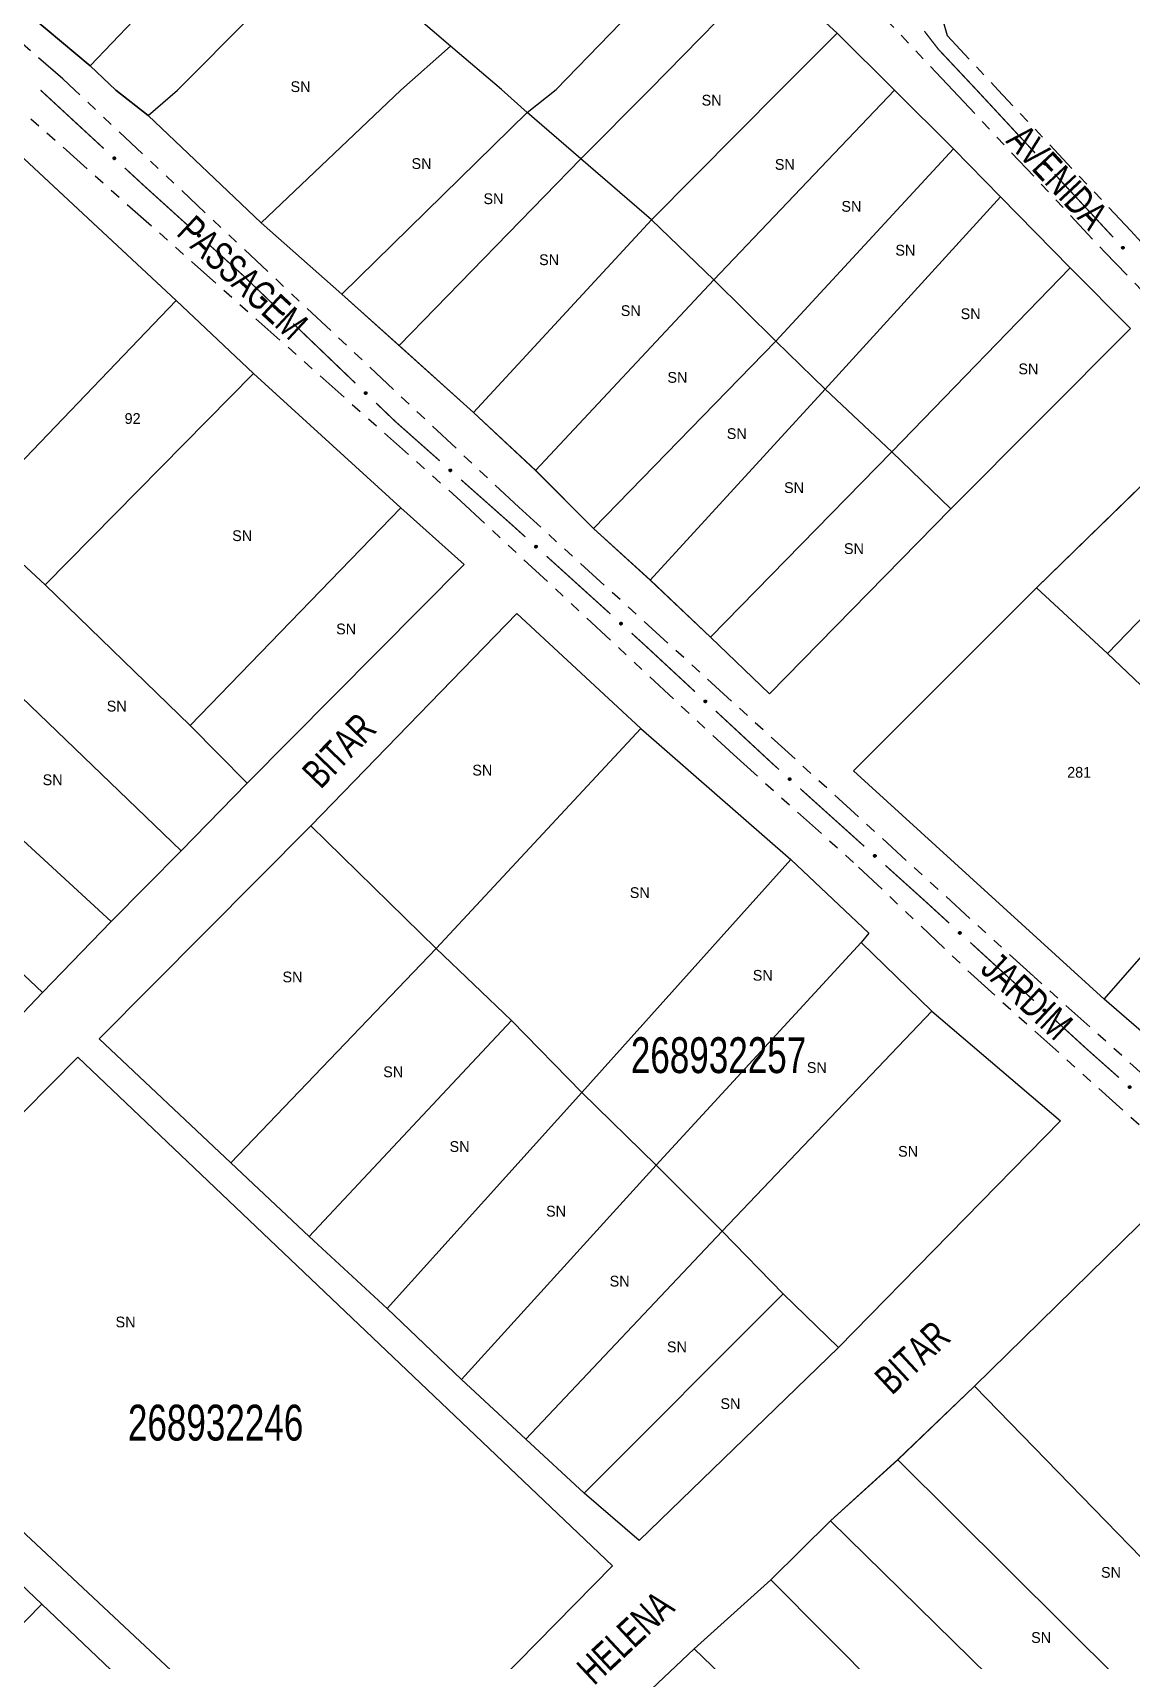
# Model space of a CAD drawing. Extents: x 207981 to 210201, y 4876477 to 4878908.
# Drawn here: x 208926.1 to 209079.4, y 4877688.4 to 4877915.5 of the extents above; entities that cross this region are included whole.
import ezdxf
from ezdxf.enums import TextEntityAlignment as Align

# ---------------------------------------------------------------- set-up
doc = ezdxf.new("R2010")
doc.units = 0
doc.header["$LTSCALE"] = 1.5
doc.header["$MEASUREMENT"] = 0
doc.linetypes.add('TRACO_25', pattern=[8, 3, -1, 1, -1, 1, -1])
for name, color, linetype in [('CD_MALHA_LOTES', 7, 'CONTINUOUS'), ('CD_TXT_QUADRA', 255, 'CONTINUOUS'), ('RU-QUADRA', 210, 'CONTINUOUS'), ('SV-EIXO-RUA-N-PAV', 6, 'CONTINUOUS'), ('SV-RUA-NAO-PAV', 7, 'CONTINUOUS'), ('SV-TXT-RUA-N-PAV', 7, 'CONTINUOUS'), ('Th_NmrPort', 1, 'CONTINUOUS')]:
    doc.layers.add(name, color=color, linetype=linetype)
doc.styles.add('ARIAL', font='ARIAL.SHX')

msp = doc.modelspace()

# ---------------------------------------------------------------- linework, layer by layer
at = {"layer": 'CD_MALHA_LOTES', "linetype": 'Continuous', "flags": 128}
for points in [[(208934.108911, 4877910.867132), (208958.300586, 4877936.213542)], [(208995.103778, 4877904.354155), (208999.128319, 4877907.556466), (209021.59504, 4877930.783479)], [(208942.200998, 4877903.929612), (208946.314844, 4877907.459862), (208967.192037, 4877928.476824)], [(209002.579622, 4877897.893171), (209012.184401, 4877907.556294), (209028.600397, 4877924.361902)], [(209028.600397, 4877924.361902), (209038.330059, 4877915.410613)], [(208984.388961, 4877913.614415), (208976.412946, 4877920.507671)], [(208934.108911, 4877910.867132), (208926.141247, 4877917.564589)], [(209038.330059, 4877915.410613), (209030.476006, 4877907.556054), (209012.43, 4877889.38)], [(209038.330059, 4877915.410613), (209046.332503, 4877907.484806)], [(208957.96305, 4877888.945933), (208977.452983, 4877907.459452), (208984.388961, 4877913.614415)], [(208995.103778, 4877904.354155), (208991.511959, 4877907.556564), (208984.388961, 4877913.614415)], [(208942.200998, 4877903.929612), (208937.710779, 4877907.48766), (208934.108911, 4877910.867132)], [(208885.34, 4877880.3), (208911.310991, 4877907.488354), (208912.83465, 4877908.893634), (208914.613866, 4877907.488267), (208946.13, 4877878.12)], [(209021.11, 4877881), (209046.332503, 4877907.484806)], [(209046.332503, 4877907.484806), (209054.56, 4877899.29)], [(208957.96305, 4877888.945933), (208942.200998, 4877903.929612)], [(208969.23, 4877879.02), (208995.103778, 4877904.354155)], [(209002.579622, 4877897.893171), (208995.103778, 4877904.354155)], [(209029.8, 4877872.47), (209054.56, 4877899.29)], [(209054.56, 4877899.29), (209061.11, 4877892.58)], [(208977.23, 4877871.86), (209002.579622, 4877897.893171)], [(209012.43, 4877889.38), (209002.579622, 4877897.893171)], [(209036.65, 4877865.77), (209061.11, 4877892.58)], [(209061.11, 4877892.58), (209070.86, 4877882.68)], [(208987.59, 4877862.49), (209012.43, 4877889.38)], [(209012.43, 4877889.38), (209021.11, 4877881)], [(208969.23, 4877879.02), (208957.96305, 4877888.945933)], [(209045.95, 4877857), (209070.86, 4877882.68)], [(209070.86, 4877882.68), (209079.24, 4877874.22)], [(208996.27, 4877854.41), (209021.11, 4877881)], [(209029.8, 4877872.47), (209021.11, 4877881)], [(208917.65, 4877848.44), (208946.13, 4877878.12)], [(208946.13, 4877878.12), (208956.93, 4877867.93)], [(208977.23, 4877871.86), (208969.23, 4877879.02)], [(209079.24, 4877874.22), (209054.18, 4877849.08)], [(208987.59, 4877862.49), (208977.23, 4877871.86)], [(209004.35, 4877846.34), (209029.8, 4877872.47)], [(209036.65, 4877865.77), (209029.8, 4877872.47)], [(208956.93, 4877867.93), (208927.84, 4877838.47)], [(208956.93, 4877867.93), (208977.46, 4877849.19)], [(209012.27, 4877839.1), (209036.65, 4877865.77)], [(209045.95, 4877857), (209036.65, 4877865.77)], [(208996.27, 4877854.41), (208987.59, 4877862.49)], [(209066.14, 4877838.03), (209091.74, 4877862.95)], [(209020.65, 4877831.18), (209045.95, 4877857)], [(209054.18, 4877849.08), (209045.95, 4877857)], [(209004.35, 4877846.34), (208996.27, 4877854.41)], [(209076.04, 4877828.89), (209100.42, 4877854.11)], [(208948.08, 4877818.83), (208977.46, 4877849.19)], [(208977.46, 4877849.19), (208986.31, 4877841.32)], [(209054.18, 4877849.08), (209028.88, 4877823.25), (209020.65, 4877831.18)], [(209012.27, 4877839.1), (209004.35, 4877846.34)], [(208927.84, 4877838.47), (208923.95, 4877842.07)], [(208986.31, 4877841.32), (208956.03, 4877810.81)], [(209020.65, 4877831.18), (209012.27, 4877839.1)], [(208948.08, 4877818.83), (208927.84, 4877838.47)], [(209040.61, 4877812.49), (209066.14, 4877838.03)], [(209076.04, 4877828.89), (209066.14, 4877838.03)], [(208946.81, 4877801.37), (208914.58, 4877832.32)], [(208964.89, 4877804.84), (208993.63, 4877834.44)], [(208993.63, 4877834.44), (209010.95, 4877818.41)], [(209084.417359, 4877820.933387), (209076.04, 4877828.89)], [(208937.06, 4877791.47), (208904.23, 4877821.68)], [(208956.03, 4877810.81), (208948.08, 4877818.83)], [(208982.41, 4877787.74), (209010.95, 4877818.41)], [(209010.95, 4877818.41), (209031.89, 4877800.14)], [(208927.47, 4877781.58), (208894.79, 4877812.46)], [(209075.59, 4877780.66), (209040.61, 4877812.49)], [(208956.03, 4877810.81), (208946.81, 4877801.37)], [(209075.59, 4877780.66), (209097.83, 4877806.03)], [(208964.89, 4877804.84), (208935.39, 4877775.13)], [(208982.41, 4877787.74), (208964.89, 4877804.84)], [(208946.81, 4877801.37), (208937.06, 4877791.47)], [(209002.72, 4877767.65), (209031.89, 4877800.14)], [(209031.89, 4877800.14), (209042.77, 4877789.84)], [(208937.06, 4877791.47), (208927.47, 4877781.58)], [(209042.77, 4877789.84), (209041.68, 4877788.57)], [(208953.77, 4877757.82), (208982.41, 4877787.74)], [(208992.89, 4877777.69), (208982.41, 4877787.74)], [(209013.08, 4877757.49), (209041.68, 4877788.57)], [(209041.68, 4877788.57), (209051.56, 4877778.98)], [(208927.47, 4877781.58), (208918.32, 4877771.98)], [(209085.26, 4877772.28), (209075.59, 4877780.66)], [(209022.27, 4877748.3), (209051.56, 4877778.98)], [(209051.56, 4877778.98), (209069.51, 4877763.69)], [(208964.67, 4877747.56), (208992.89, 4877777.69)], [(209002.72, 4877767.65), (208992.89, 4877777.69)], [(208935.39, 4877775.13), (208953.77, 4877757.82)], [(208932.4, 4877772.56), (208894.67, 4877734.41)], [(209006.99, 4877701.6), (208932.4, 4877772.56)], [(208975.57, 4877737.51), (209002.72, 4877767.65)], [(209013.08, 4877757.49), (209002.72, 4877767.65)], [(209069.51, 4877763.69), (209038.52, 4877732.06)], [(208964.67, 4877747.56), (208953.77, 4877757.82)], [(208985.94, 4877727.57), (209013.08, 4877757.49)], [(209022.27, 4877748.3), (209013.08, 4877757.49)], [(209057.49, 4877726.66), (209082.71, 4877751.35)], [(208994.92, 4877719.24), (209022.27, 4877748.3)], [(209030.82, 4877739.54), (209022.27, 4877748.3)], [(208975.57, 4877737.51), (208964.67, 4877747.56)], [(209003.04, 4877711.75), (209030.82, 4877739.54)], [(209038.52, 4877732.06), (209030.82, 4877739.54)], [(208985.94, 4877727.57), (208975.57, 4877737.51)], [(208894.67, 4877734.41), (208970.02, 4877663.98)], [(209038.52, 4877732.06), (209010.73, 4877705.13)], [(208994.92, 4877719.24), (208985.94, 4877727.57)], [(209046.8, 4877716.4), (209057.49, 4877726.66)], [(209080.79, 4877702.72), (209057.49, 4877726.66)], [(209003.04, 4877711.75), (208994.92, 4877719.24)], [(209037.4, 4877707.85), (209046.8, 4877716.4)], [(209046.8, 4877716.4), (209085.49, 4877677.93)], [(209010.73, 4877705.13), (209003.04, 4877711.75)], [(209029.06, 4877699.62), (209037.4, 4877707.85)], [(209076.51, 4877669.49), (209037.4, 4877707.85)], [(208917.33, 4877705.77), (208927.37, 4877696.26)], [(208970.02, 4877663.98), (209006.99, 4877701.6)], [(209018.37, 4877690.01), (209029.06, 4877699.62)], [(209067.53, 4877660.94), (209029.06, 4877699.62)], [(208899.11, 4877667.4), (208927.37, 4877696.26)], [(208927.37, 4877696.26), (208936.99, 4877687.07)], [(209008.22, 4877680.39), (209018.37, 4877690.01)], [(209058.13, 4877651.75), (209018.37, 4877690.01)]]:
    msp.add_lwpolyline(points, dxfattribs=at)
at = {"layer": 'RU-QUADRA', "linetype": 'Continuous', "flags": 128}
for points in [[(208926.141247, 4877917.564589), (208934.108911, 4877910.867132), (208937.710779, 4877907.48766), (208942.200998, 4877903.929612), (208957.96305, 4877888.945933), (208969.23, 4877879.02), (208987.589436, 4877862.489057), (208996.274743, 4877854.413245), (209004.350554, 4877846.337433), (209012.273992, 4877839.099678), (209020.654551, 4877831.17624), (209028.882737, 4877823.252802), (209054.176788, 4877849.080162), (209079.242279, 4877874.22184), (209070.861719, 4877882.678586), (209061.109796, 4877892.582883), (209054.557722, 4877899.28733), (209046.332503, 4877907.484806), (209038.330059, 4877915.410613), (209028.600397, 4877924.361902)], [(208918.32, 4877771.98), (208927.47, 4877781.58), (208937.06, 4877791.47), (208946.81, 4877801.37), (208956.03, 4877810.81), (208986.31, 4877841.32), (208977.46, 4877849.19), (208956.93, 4877867.93), (208946.13, 4877878.12), (208914.65, 4877907.43)], [(209162.542324, 4877667.189465), (209145.22932, 4877691.983396), (209135.824725, 4877703.311658), (209126.473566, 4877713.784957), (209117.282712, 4877722.601764), (209106.916284, 4877732.647581), (209106.007885, 4877731.899489), (209082.710139, 4877751.3499), (209057.488727, 4877726.662839), (209046.801687, 4877716.403281), (209037.397092, 4877707.85365), (209029.061202, 4877699.62463), (209018.374162, 4877690.006294), (209008.221475, 4877680.387959)]]:
    msp.add_lwpolyline(points, dxfattribs=at)
for points in [[(209040.611129, 4877812.488469), (209066.138132, 4877838.033061), (209091.736931, 4877862.946178), (209100.42, 4877854.11), (209108.117114, 4877846.794555), (209115.28, 4877840.17), (209121.983131, 4877833.918968), (209143.77, 4877812.59), (209141.64, 4877810.3), (209148.80092, 4877803.215647), (209157.257666, 4877794.835088), (209165.02873, 4877787.064024), (209173.104542, 4877778.988212), (209182.551718, 4877769.769597), (209185.294446, 4877772.512326), (209194.284501, 4877763.06515), (209168.380954, 4877735.180744), (209147.353369, 4877712.705608), (209118.783281, 4877741.123322), (209111.164591, 4877748.284891), (209103.5459, 4877755.751207), (209095.774836, 4877762.684215), (209085.261044, 4877772.283765), (209075.585307, 4877780.664324)], [(209010.73, 4877705.13), (209003.04, 4877711.75), (208994.92, 4877719.24), (208985.94, 4877727.57), (208975.57, 4877737.51), (208964.67, 4877747.56), (208953.77, 4877757.82), (208935.39, 4877775.13), (208964.89, 4877804.84), (208993.63, 4877834.44), (209010.95, 4877818.41), (209031.89, 4877800.14), (209042.77, 4877789.84), (209041.68, 4877788.57), (209051.56, 4877778.98), (209069.51, 4877763.69), (209038.52, 4877732.06)], [(208932.4, 4877772.56), (209006.99, 4877701.6), (208970.02, 4877663.98), (208894.67, 4877734.41)], [(208908.14, 4877602.96), (208899.05, 4877611.51), (208890.18, 4877619.95), (208879.55, 4877629.73), (208870.57, 4877638.28), (208860.53, 4877647.95), (208851.28, 4877656.93), (208833.17, 4877674.24), (208840.941176, 4877681.861549), (208848.929373, 4877689.69594), (208856.31983, 4877696.9441), (208864.790585, 4877705.251759), (208873.181356, 4877713.480973), (208881.594473, 4877721.732102), (208890.82, 4877730.78), (208909.21, 4877714.21), (208917.33, 4877705.77), (208927.37, 4877696.26), (208936.99, 4877687.07), (208947.36, 4877677.88), (208956.55, 4877669.11), (208965.95, 4877660.67), (208937.74, 4877632.08)]]:
    msp.add_lwpolyline(points, close=True, dxfattribs=at)
at = {"layer": 'SV-EIXO-RUA-N-PAV', "const_width": 0.18}
for points in [[(209052.45722, 4877913.18153), (209050.497884, 4877915.709707)], [(209053.0058, 4877912.597241), (209052.45722, 4877913.18153)], [(209057.797143, 4877907.494003), (209053.0058, 4877912.597241)], [(208927.203578, 4877907.482951), (208936.016773, 4877899.338775)], [(209057.797143, 4877907.494003), (209065.955852, 4877898.694261)], [(208938.954504, 4877896.62405), (208941.157803, 4877894.588006)], [(208941.157803, 4877894.588006), (208941.671521, 4877894.113285)], [(208941.671521, 4877894.113285), (208947.823388, 4877888.540742)], [(209068.675422, 4877895.761013), (209076.834131, 4877886.961271)], [(208950.787956, 4877885.855348), (208955.234808, 4877881.827258)], [(208955.234808, 4877881.827258), (208955.451285, 4877881.631166)], [(208955.451285, 4877881.631166), (208959.570337, 4877877.679751)], [(208962.456892, 4877874.910671), (208971.116558, 4877866.603434)], [(208974.003113, 4877863.834355), (208976.168029, 4877861.757546)], [(208976.168029, 4877861.757546), (208976.707963, 4877861.239587)], [(208976.707963, 4877861.239587), (208982.883169, 4877855.766108)], [(208985.876556, 4877853.112878), (208992.611679, 4877847.143111)], [(208992.611679, 4877847.143111), (208993.021226, 4877846.780103)], [(208993.021226, 4877846.780103), (208994.839432, 4877845.13389)], [(208997.804625, 4877842.449188), (209006.700206, 4877834.39508)], [(209009.6654, 4877831.710378), (209011.147996, 4877830.368027)], [(209011.147996, 4877830.368027), (209011.311856, 4877830.219668)], [(209011.311856, 4877830.219668), (209018.478683, 4877823.566505)], [(209021.410213, 4877820.845084), (209028.739039, 4877814.041532)], [(209028.739039, 4877814.041532), (209029.417107, 4877813.412063)], [(209029.417107, 4877813.412063), (209030.215762, 4877812.692806)], [(209033.188074, 4877810.015987), (209042.10501, 4877801.98553)], [(209045.077322, 4877799.308711), (209050.278869, 4877794.624277)], [(209050.278869, 4877794.624277), (209050.550199, 4877794.379922)], [(209050.550199, 4877794.379922), (209053.969523, 4877791.251006)], [(209056.920488, 4877788.550671), (209065.773382, 4877780.449667)], [(209068.724346, 4877777.749332), (209072.413052, 4877774.373913)], [(209072.413052, 4877774.373913), (209073.104522, 4877773.741171)], [(209073.104522, 4877773.741171), (209077.635855, 4877769.713319)]]:
    msp.add_lwpolyline(points, dxfattribs=at)
at = {"layer": 'SV-EIXO-RUA-N-PAV'}
for points in [[(208937.454824, 4877898.159772), (208937.503663, 4877898.162393), (208937.546172, 4877898.154658), (208937.579771, 4877898.138002), (208937.605623, 4877898.115542), (208937.629483, 4877898.089585), (208937.647766, 4877898.058108), (208937.660318, 4877898.018677), (208937.663291, 4877897.969705), (208937.652505, 4877897.926678), (208937.637938, 4877897.892865), (208937.61607, 4877897.864559), (208937.590466, 4877897.841803), (208937.557142, 4877897.823893), (208937.517058, 4877897.811563), (208937.467742, 4877897.809765), (208937.426118, 4877897.817634), (208937.394043, 4877897.834598), (208937.365726, 4877897.856763), (208937.341684, 4877897.883554), (208937.323916, 4877897.914556), (208937.311573, 4877897.954937), (208937.310445, 4877898.003635), (208937.317819, 4877898.045239), (208937.334328, 4877898.077544), (208937.356777, 4877898.104932), (208937.38252, 4877898.12918), (208937.413396, 4877898.148875), (208937.454824, 4877898.159772)], [(209067.298673, 4877897.407843), (209067.347568, 4877897.406688), (209067.389354, 4877897.395697), (209067.421568, 4877897.376499), (209067.44561, 4877897.352112), (209067.467397, 4877897.324392), (209067.483197, 4877897.291598), (209067.492671, 4877897.251317), (209067.491856, 4877897.20226), (209067.477784, 4877897.160194), (209067.460652, 4877897.127605), (209067.436666, 4877897.101071), (209067.409383, 4877897.080357), (209067.374776, 4877897.065072), (209067.333861, 4877897.05587), (209067.284553, 4877897.057882), (209067.24366, 4877897.068938), (209067.212989, 4877897.088326), (209067.186466, 4877897.112609), (209067.164563, 4877897.141175), (209067.149239, 4877897.173455), (209067.140048, 4877897.214667), (209067.142679, 4877897.263308), (209067.153241, 4877897.304219), (209067.172192, 4877897.335154), (209067.196687, 4877897.360728), (209067.224224, 4877897.382918), (209067.256528, 4877897.400173), (209067.298673, 4877897.407843)], [(208949.273087, 4877887.37609), (208949.321896, 4877887.379196), (208949.364481, 4877887.371884), (208949.398243, 4877887.355562), (208949.424317, 4877887.33336), (208949.448434, 4877887.307642), (208949.467029, 4877887.276348), (208949.479973, 4877887.237044), (208949.483432, 4877887.188103), (208949.473074, 4877887.144972), (208949.458844, 4877887.111015), (208949.437258, 4877887.082494), (208949.411882, 4877887.059484), (208949.378737, 4877887.041244), (208949.338778, 4877887.028516), (208949.289482, 4877887.026229), (208949.247782, 4877887.033683), (208949.21554, 4877887.050327), (208949.187004, 4877887.07221), (208949.162697, 4877887.098761), (208949.144622, 4877887.129585), (208949.131878, 4877887.16984), (208949.130266, 4877887.218526), (208949.137226, 4877887.260201), (208949.153413, 4877887.292668), (208949.175589, 4877887.320277), (208949.20109, 4877887.34478), (208949.231769, 4877887.364781), (208949.273087, 4877887.37609)], [(209078.176952, 4877885.674853), (209078.225847, 4877885.673698), (209078.267633, 4877885.662707), (209078.299847, 4877885.643509), (209078.323889, 4877885.619122), (209078.345676, 4877885.591402), (209078.361476, 4877885.558609), (209078.37095, 4877885.518327), (209078.370135, 4877885.469271), (209078.356063, 4877885.427204), (209078.338931, 4877885.394615), (209078.314945, 4877885.368081), (209078.287662, 4877885.347367), (209078.253055, 4877885.332082), (209078.21214, 4877885.32288), (209078.162832, 4877885.324892), (209078.121939, 4877885.335948), (209078.091268, 4877885.355336), (209078.064745, 4877885.379619), (209078.042842, 4877885.408185), (209078.027518, 4877885.440466), (209078.018327, 4877885.481678), (209078.020958, 4877885.530318), (209078.03152, 4877885.57123), (209078.050471, 4877885.602165), (209078.074966, 4877885.627739), (209078.102503, 4877885.649929), (209078.134807, 4877885.667183), (209078.176952, 4877885.674853)], [(208960.986135, 4877876.474115), (208961.035013, 4877876.475823), (208961.077371, 4877876.467297), (208961.110653, 4877876.450017), (208961.136082, 4877876.427078), (208961.159453, 4877876.40068), (208961.177145, 4877876.368868), (208961.188959, 4877876.329209), (208961.191017, 4877876.28019), (208961.179431, 4877876.237372), (208961.164235, 4877876.203836), (208961.141843, 4877876.175944), (208961.115818, 4877876.153669), (208961.082165, 4877876.136385), (208961.041859, 4877876.124804), (208960.992517, 4877876.123928), (208960.951048, 4877876.132572), (208960.919295, 4877876.150132), (208960.891396, 4877876.172821), (208960.867859, 4877876.200057), (208960.850672, 4877876.231385), (208960.839086, 4877876.271988), (208960.838866, 4877876.3207), (208960.847015, 4877876.362159), (208960.864124, 4877876.39415), (208960.88708, 4877876.421114), (208960.913272, 4877876.444877), (208960.94451, 4877876.463992), (208960.986135, 4877876.474115)], [(208972.532355, 4877865.397799), (208972.581234, 4877865.399507), (208972.623592, 4877865.39098), (208972.656874, 4877865.3737), (208972.682302, 4877865.350761), (208972.705674, 4877865.324364), (208972.723366, 4877865.292551), (208972.73518, 4877865.252893), (208972.737238, 4877865.203873), (208972.725651, 4877865.161056), (208972.710456, 4877865.12752), (208972.688063, 4877865.099627), (208972.662039, 4877865.077353), (208972.628386, 4877865.060068), (208972.588079, 4877865.048488), (208972.538738, 4877865.047612), (208972.497269, 4877865.056256), (208972.465516, 4877865.073815), (208972.437617, 4877865.096504), (208972.414079, 4877865.12374), (208972.396893, 4877865.155068), (208972.385306, 4877865.195672), (208972.385087, 4877865.244383), (208972.393236, 4877865.285842), (208972.410345, 4877865.317834), (208972.433301, 4877865.344797), (208972.459493, 4877865.368561), (208972.490731, 4877865.387676), (208972.532355, 4877865.397799)], [(208984.345357, 4877854.617176), (208984.39413, 4877854.620808), (208984.436791, 4877854.613957), (208984.470728, 4877854.598001), (208984.49704, 4877854.576082), (208984.521434, 4877854.550625), (208984.540365, 4877854.519534), (208984.553732, 4877854.480372), (208984.557719, 4877854.431471), (208984.547828, 4877854.388231), (208984.533965, 4877854.354122), (208984.512689, 4877854.325369), (208984.487562, 4877854.302087), (208984.454616, 4877854.283491), (208984.414797, 4877854.270331), (208984.365528, 4877854.267512), (208984.323751, 4877854.274516), (208984.291331, 4877854.290811), (208984.26256, 4877854.312384), (208984.237968, 4877854.338671), (208984.219561, 4877854.369298), (208984.206384, 4877854.409414), (208984.204246, 4877854.458079), (208984.210755, 4877854.499827), (208984.226591, 4877854.532467), (208984.248467, 4877854.560314), (208984.273702, 4877854.585091), (208984.304164, 4877854.605422), (208984.345357, 4877854.617176)], [(208996.289402, 4877843.969576), (208996.338211, 4877843.972693), (208996.380797, 4877843.965391), (208996.414563, 4877843.949078), (208996.440642, 4877843.926882), (208996.464765, 4877843.901169), (208996.483367, 4877843.86988), (208996.49632, 4877843.830579), (208996.49979, 4877843.781639), (208996.489443, 4877843.738505), (208996.475221, 4877843.704545), (208996.453642, 4877843.676018), (208996.428271, 4877843.653002), (208996.39513, 4877843.634755), (208996.355174, 4877843.622017), (208996.305878, 4877843.619719), (208996.264177, 4877843.627164), (208996.231931, 4877843.6438), (208996.20339, 4877843.665676), (208996.179077, 4877843.692221), (208996.160994, 4877843.723041), (208996.148242, 4877843.763294), (208996.146617, 4877843.811979), (208996.153568, 4877843.853655), (208996.169748, 4877843.886126), (208996.191917, 4877843.913741), (208996.217412, 4877843.938249), (208996.248087, 4877843.958258), (208996.289402, 4877843.969576)], [(209008.150176, 4877833.230767), (209008.198985, 4877833.233884), (209008.241571, 4877833.226582), (209008.275338, 4877833.210268), (209008.301417, 4877833.188072), (209008.32554, 4877833.16236), (209008.344141, 4877833.13107), (209008.357095, 4877833.091769), (209008.360565, 4877833.042829), (209008.350218, 4877832.999695), (209008.335995, 4877832.965735), (209008.314416, 4877832.937209), (209008.289045, 4877832.914193), (209008.255904, 4877832.895946), (209008.215948, 4877832.883208), (209008.166653, 4877832.880909), (209008.124951, 4877832.888354), (209008.092706, 4877832.904991), (209008.064164, 4877832.926866), (209008.039851, 4877832.953412), (209008.021769, 4877832.984232), (209008.009016, 4877833.024484), (209008.007392, 4877833.073169), (209008.014343, 4877833.114846), (209008.030522, 4877833.147317), (209008.052691, 4877833.174931), (209008.078187, 4877833.19944), (209008.108861, 4877833.219448), (209008.150176, 4877833.230767)], [(209019.914041, 4877822.384224), (209019.962885, 4877822.386733), (209020.005377, 4877822.378901), (209020.038937, 4877822.362169), (209020.064738, 4877822.33965), (209020.088539, 4877822.313639), (209020.106749, 4877822.28212), (209020.119212, 4877822.242661), (209020.122073, 4877822.193681), (209020.111189, 4877822.150679), (209020.096545, 4877822.116899), (209020.074612, 4877822.088644), (209020.048957, 4877822.065946), (209020.015591, 4877822.048112), (209019.97548, 4877822.035873), (209019.926159, 4877822.034189), (209019.884554, 4877822.042152), (209019.852517, 4877822.059189), (209019.824251, 4877822.081418), (209019.80027, 4877822.108265), (209019.782573, 4877822.139307), (209019.770323, 4877822.179716), (209019.769305, 4877822.228417), (209019.776774, 4877822.270004), (209019.793357, 4877822.302271), (209019.815868, 4877822.329607), (209019.841667, 4877822.353796), (209019.872588, 4877822.373421), (209019.914041, 4877822.384224)], [(209031.668818, 4877811.532347), (209031.717619, 4877811.535594), (209031.760224, 4877811.528405), (209031.794034, 4877811.512181), (209031.820172, 4877811.490054), (209031.844363, 4877811.464406), (209031.863048, 4877811.433166), (209031.876105, 4877811.393899), (209031.879705, 4877811.344969), (209031.869473, 4877811.301807), (209031.855341, 4877811.26781), (209031.833838, 4877811.239226), (209031.808528, 4877811.216143), (209031.775435, 4877811.197808), (209031.735513, 4877811.184964), (209031.686224, 4877811.182534), (209031.644503, 4877811.189869), (209031.612213, 4877811.20642), (209031.583614, 4877811.228219), (209031.55923, 4877811.2547), (209031.541066, 4877811.285472), (209031.528207, 4877811.32569), (209031.526453, 4877811.374371), (209031.533293, 4877811.416066), (209031.549386, 4877811.44858), (209031.571482, 4877811.476253), (209031.596912, 4877811.500829), (209031.627534, 4877811.520919), (209031.668818, 4877811.532347)], [(209043.558067, 4877800.82507), (209043.606867, 4877800.828317), (209043.649473, 4877800.821128), (209043.683282, 4877800.804905), (209043.709421, 4877800.782778), (209043.733612, 4877800.757129), (209043.752296, 4877800.725889), (209043.765354, 4877800.686623), (209043.768954, 4877800.637692), (209043.758721, 4877800.594531), (209043.744589, 4877800.560534), (209043.723086, 4877800.53195), (209043.697776, 4877800.508867), (209043.664684, 4877800.490531), (209043.624762, 4877800.477688), (209043.575473, 4877800.475258), (209043.533752, 4877800.482592), (209043.501462, 4877800.499143), (209043.472862, 4877800.520943), (209043.448479, 4877800.547424), (209043.430314, 4877800.578195), (209043.417455, 4877800.618414), (209043.415702, 4877800.667094), (209043.422542, 4877800.708789), (209043.438635, 4877800.741303), (209043.460731, 4877800.768977), (209043.486161, 4877800.793553), (209043.516782, 4877800.813642), (209043.558067, 4877800.82507)], [(209055.41332, 4877790.079046), (209055.462145, 4877790.081905), (209055.504692, 4877790.074378), (209055.538371, 4877790.057886), (209055.564333, 4877790.035553), (209055.58832, 4877790.009713), (209055.606756, 4877789.978325), (209055.619501, 4877789.938957), (209055.622713, 4877789.889999), (209055.612138, 4877789.84692), (209055.597736, 4877789.813036), (209055.576007, 4877789.784624), (209055.550514, 4877789.761742), (209055.517277, 4877789.74367), (209055.477255, 4877789.731144), (209055.427948, 4877789.729106), (209055.386286, 4877789.736771), (209055.354129, 4877789.753578), (209055.325703, 4877789.775604), (209055.301531, 4877789.802278), (209055.283611, 4877789.833193), (209055.271072, 4877789.873512), (209055.269705, 4877789.922205), (209055.276876, 4877789.963844), (209055.293227, 4877789.996229), (209055.315542, 4877790.023726), (209055.341166, 4877790.0481), (209055.371946, 4877790.067946), (209055.41332, 4877790.079046)], [(209067.217178, 4877779.277706), (209067.266003, 4877779.280565), (209067.30855, 4877779.273039), (209067.34223, 4877779.256547), (209067.368192, 4877779.234214), (209067.392178, 4877779.208374), (209067.410614, 4877779.176986), (209067.423359, 4877779.137617), (209067.426571, 4877779.08866), (209067.415996, 4877779.045581), (209067.401594, 4877779.011697), (209067.379865, 4877778.983285), (209067.354373, 4877778.960403), (209067.321136, 4877778.942331), (209067.281113, 4877778.929805), (209067.231806, 4877778.927767), (209067.190145, 4877778.935432), (209067.157987, 4877778.952239), (209067.129562, 4877778.974265), (209067.105389, 4877779.000939), (209067.08747, 4877779.031853), (209067.07493, 4877779.072173), (209067.073563, 4877779.120866), (209067.080734, 4877779.162505), (209067.097085, 4877779.19489), (209067.1194, 4877779.222387), (209067.145024, 4877779.246761), (209067.175804, 4877779.266606), (209067.217178, 4877779.277706)], [(209079.096419, 4877768.562323), (209079.145198, 4877768.565886), (209079.187849, 4877768.558974), (209079.221763, 4877768.542971), (209079.248045, 4877768.521014), (209079.272402, 4877768.495523), (209079.291289, 4877768.464405), (209079.304601, 4877768.425225), (209079.308519, 4877768.376318), (209079.298567, 4877768.333091), (209079.284656, 4877768.299003), (209079.263339, 4877768.27028), (209079.23818, 4877768.247033), (209079.205207, 4877768.228483), (209079.16537, 4877768.21538), (209079.116097, 4877768.212631), (209079.074329, 4877768.219694), (209079.041933, 4877768.236035), (209079.013192, 4877768.257648), (209078.988637, 4877768.28397), (209078.970273, 4877768.314623), (209078.957153, 4877768.354757), (209078.955084, 4877768.403425), (209078.961652, 4877768.445164), (209078.977534, 4877768.477782), (209078.99945, 4877768.505598), (209079.02472, 4877768.530339), (209079.05521, 4877768.550627), (209079.096419, 4877768.562323)]]:
    msp.add_lwpolyline(points, close=True, dxfattribs=at)
for points in [[(208937.413396, 4877898.148875), (208937.663291, 4877897.969705)], [(208937.433507, 4877898.152432), (208937.657939, 4877897.995201)], [(208937.454824, 4877898.159772), (208937.660318, 4877898.018677)], [(208937.481485, 4877898.160119), (208937.648325, 4877898.043103)], [(208937.503663, 4877898.162393), (208937.647766, 4877898.058108)], [(208937.527914, 4877898.158088), (208937.631453, 4877898.07913)], [(208937.546172, 4877898.154658), (208937.629483, 4877898.089585)], [(208937.310445, 4877898.003635), (208937.557142, 4877897.823893)], [(208937.311573, 4877897.954937), (208937.517058, 4877897.811563)], [(208937.314867, 4877897.977804), (208937.534517, 4877897.819418)], [(208937.315046, 4877898.022229), (208937.569618, 4877897.835287)], [(208937.317819, 4877898.045239), (208937.590466, 4877897.841803)], [(208937.323404, 4877897.932757), (208937.486387, 4877897.815588)], [(208937.323916, 4877897.914556), (208937.467742, 4877897.809765)], [(208937.3281, 4877898.058472), (208937.600711, 4877897.854861)], [(208937.334328, 4877898.077544), (208937.61607, 4877897.864559)], [(208937.336419, 4877897.896577), (208937.441886, 4877897.817695)], [(208937.341684, 4877897.883554), (208937.426118, 4877897.817634)], [(208937.347167, 4877898.089158), (208937.623939, 4877897.877986)], [(208937.356777, 4877898.104932), (208937.637938, 4877897.892865)], [(208937.373174, 4877898.11529), (208937.642778, 4877897.914457)], [(208937.38252, 4877898.12918), (208937.652505, 4877897.926678)], [(208937.401336, 4877898.135713), (208937.65483, 4877897.951626)], [(209067.140048, 4877897.214667), (209067.333861, 4877897.05587)], [(209067.142679, 4877897.263308), (209067.374776, 4877897.065072)], [(209067.145096, 4877897.237212), (209067.351873, 4877897.062355)], [(209067.148701, 4877897.281491), (209067.388095, 4877897.075469)], [(209067.149239, 4877897.173455), (209067.284553, 4877897.057882)], [(209067.150132, 4877897.191641), (209067.303592, 4877897.062249)], [(209067.153241, 4877897.304219), (209067.409383, 4877897.080357)], [(209067.160317, 4877897.154565), (209067.259386, 4877897.067782)], [(209067.164512, 4877897.316619), (209067.420605, 4877897.092586)], [(209067.164563, 4877897.141175), (209067.24366, 4877897.068938)], [(209067.172192, 4877897.335154), (209067.436666, 4877897.101071)], [(209067.185889, 4877897.345743), (209067.445547, 4877897.113851)], [(209067.196687, 4877897.360728), (209067.460652, 4877897.127605)], [(209067.213834, 4877897.369791), (209067.467144, 4877897.14876)], [(209067.224224, 4877897.382918), (209067.477784, 4877897.160194)], [(209067.243488, 4877897.387981), (209067.482027, 4877897.184888)], [(209067.256528, 4877897.400173), (209067.491856, 4877897.20226)], [(209067.276853, 4877897.402169), (209067.488488, 4877897.228094)], [(209067.298673, 4877897.407843), (209067.492671, 4877897.251317)], [(209067.325281, 4877897.406131), (209067.482597, 4877897.276594)], [(209067.347568, 4877897.406688), (209067.483197, 4877897.291598)], [(209067.371415, 4877897.400525), (209067.468555, 4877897.313816)], [(209067.389354, 4877897.395697), (209067.467397, 4877897.324392)], [(208949.130266, 4877887.218526), (208949.378737, 4877887.041244)], [(208949.131878, 4877887.16984), (208949.338778, 4877887.028516)], [(208949.134682, 4877887.237164), (208949.3911, 4877887.052762)], [(208949.134945, 4877887.192739), (208949.356158, 4877887.036545)], [(208949.137226, 4877887.260201), (208949.411882, 4877887.059484)], [(208949.143929, 4877887.147779), (208949.308068, 4877887.032236)], [(208949.144622, 4877887.129585), (208949.289482, 4877887.026229)], [(208949.147375, 4877887.273535), (208949.421997, 4877887.072643)], [(208949.153413, 4877887.292668), (208949.437258, 4877887.082494)], [(208949.157302, 4877887.11173), (208949.263548, 4877887.033901)], [(208949.162697, 4877887.098761), (208949.247782, 4877887.033683)], [(208949.166137, 4877887.304409), (208949.444994, 4877887.095998)], [(208949.175589, 4877887.320277), (208949.458844, 4877887.111015)], [(208949.191882, 4877887.330798), (208949.463469, 4877887.132655)], [(208949.20109, 4877887.34478), (208949.473074, 4877887.144972)], [(208949.21984, 4877887.3515), (208949.475151, 4877887.169942)], [(208949.231769, 4877887.364781), (208949.483432, 4877887.188103)], [(208949.251844, 4877887.368538), (208949.477827, 4877887.213546)], [(208949.273087, 4877887.37609), (208949.479973, 4877887.237044)], [(208949.299742, 4877887.376701), (208949.467737, 4877887.261349)], [(208949.321896, 4877887.379196), (208949.467029, 4877887.276348)], [(208949.34619, 4877887.375132), (208949.450508, 4877887.297207)], [(208949.364481, 4877887.371884), (208949.448434, 4877887.307642)], [(209078.018327, 4877885.481678), (209078.21214, 4877885.32288)], [(209078.020958, 4877885.530318), (209078.253055, 4877885.332082)], [(209078.023375, 4877885.504222), (209078.230152, 4877885.329366)], [(209078.02698, 4877885.548501), (209078.266374, 4877885.34248)], [(209078.027518, 4877885.440466), (209078.162832, 4877885.324892)], [(209078.028411, 4877885.458651), (209078.181871, 4877885.329259)], [(209078.03152, 4877885.57123), (209078.287662, 4877885.347367)], [(209078.038596, 4877885.421575), (209078.137665, 4877885.334793)], [(209078.042791, 4877885.583629), (209078.298884, 4877885.359596)], [(209078.042842, 4877885.408185), (209078.121939, 4877885.335948)], [(209078.050471, 4877885.602165), (209078.314945, 4877885.368081)], [(209078.064168, 4877885.612753), (209078.323826, 4877885.380861)], [(209078.074966, 4877885.627739), (209078.338931, 4877885.394615)], [(209078.092113, 4877885.636801), (209078.345423, 4877885.41577)], [(209078.102503, 4877885.649929), (209078.356063, 4877885.427204)], [(209078.121767, 4877885.654991), (209078.360306, 4877885.451899)], [(209078.134807, 4877885.667183), (209078.370135, 4877885.469271)], [(209078.155132, 4877885.669179), (209078.366767, 4877885.495104)], [(209078.176952, 4877885.674853), (209078.37095, 4877885.518327)], [(209078.20356, 4877885.673142), (209078.360876, 4877885.543604)], [(209078.225847, 4877885.673698), (209078.361476, 4877885.558609)], [(209078.249694, 4877885.667536), (209078.346834, 4877885.580826)], [(209078.267633, 4877885.662707), (209078.345676, 4877885.591402)], [(208960.838866, 4877876.3207), (208961.082165, 4877876.136385)], [(208960.839086, 4877876.271988), (208961.041859, 4877876.124804)], [(208960.842806, 4877876.29479), (208961.059461, 4877876.132333)], [(208960.843813, 4877876.339204), (208961.094853, 4877876.147544)], [(208960.847015, 4877876.362159), (208961.115818, 4877876.153669)], [(208960.8505, 4877876.249591), (208961.011268, 4877876.129402)], [(208960.850672, 4877876.231385), (208960.992517, 4877876.123928)], [(208960.857542, 4877876.375197), (208961.126306, 4877876.166534)], [(208960.862837, 4877876.213175), (208960.966814, 4877876.132339)], [(208960.864124, 4877876.39415), (208961.141843, 4877876.175944)], [(208960.867859, 4877876.200057), (208960.951048, 4877876.132572)], [(208960.877178, 4877876.405522), (208961.149961, 4877876.189222)], [(208960.88708, 4877876.421114), (208961.164235, 4877876.203836)], [(208960.903668, 4877876.431164), (208961.169477, 4877876.225335)], [(208960.913272, 4877876.444877), (208961.179431, 4877876.237372)], [(208960.932207, 4877876.451058), (208961.182221, 4877876.262272)], [(208960.94451, 4877876.463992), (208961.191017, 4877876.28019)], [(208960.964684, 4877876.467174), (208961.186143, 4877876.305782)], [(208960.986135, 4877876.474115), (208961.188959, 4877876.329209)], [(208961.012797, 4877876.473964), (208961.177424, 4877876.353854)], [(208961.035013, 4877876.475823), (208961.177145, 4877876.368868)], [(208961.05918, 4877876.471067), (208961.161228, 4877876.390191)], [(208961.077371, 4877876.467297), (208961.159453, 4877876.40068)], [(208972.385087, 4877865.244383), (208972.628386, 4877865.060068)], [(208972.385306, 4877865.195672), (208972.588079, 4877865.048488)], [(208972.389026, 4877865.218473), (208972.605682, 4877865.056016)], [(208972.390034, 4877865.262888), (208972.641073, 4877865.071228)], [(208972.393236, 4877865.285842), (208972.662039, 4877865.077353)], [(208972.396721, 4877865.173275), (208972.557489, 4877865.053085)], [(208972.396893, 4877865.155068), (208972.538738, 4877865.047612)], [(208972.403763, 4877865.29888), (208972.672526, 4877865.090217)], [(208972.409058, 4877865.136858), (208972.513035, 4877865.056022)], [(208972.410345, 4877865.317834), (208972.688063, 4877865.099627)], [(208972.414079, 4877865.12374), (208972.497269, 4877865.056256)], [(208972.423399, 4877865.329205), (208972.696182, 4877865.112905)], [(208972.433301, 4877865.344797), (208972.710456, 4877865.12752)], [(208972.449888, 4877865.354848), (208972.715698, 4877865.149018)], [(208972.459493, 4877865.368561), (208972.725651, 4877865.161056)], [(208972.478427, 4877865.374742), (208972.728442, 4877865.185956)], [(208972.490731, 4877865.387676), (208972.737238, 4877865.203873)], [(208972.510905, 4877865.390858), (208972.732363, 4877865.229465)], [(208972.532355, 4877865.397799), (208972.73518, 4877865.252893)], [(208972.559018, 4877865.397647), (208972.723644, 4877865.277538)], [(208972.581234, 4877865.399507), (208972.723366, 4877865.292551)], [(208972.605401, 4877865.394751), (208972.707448, 4877865.313874)], [(208972.623592, 4877865.39098), (208972.705674, 4877865.324364)], [(208984.204246, 4877854.458079), (208984.454616, 4877854.283491)], [(208984.206384, 4877854.409414), (208984.414797, 4877854.270331)], [(208984.20846, 4877854.476764), (208984.466854, 4877854.295141)], [(208984.209203, 4877854.432344), (208984.432089, 4877854.278547)], [(208984.210755, 4877854.499827), (208984.487562, 4877854.302087)], [(208984.218672, 4877854.387484), (208984.384049, 4877854.27372)], [(208984.219561, 4877854.369298), (208984.365528, 4877854.267512)], [(208984.22076, 4877854.513269), (208984.497535, 4877854.315355)], [(208984.226591, 4877854.532467), (208984.512689, 4877854.325369)], [(208984.232434, 4877854.351582), (208984.339514, 4877854.274904)], [(208984.237968, 4877854.338671), (208984.323751, 4877854.274516)], [(208984.239187, 4877854.544345), (208984.520278, 4877854.338957)], [(208984.248467, 4877854.560314), (208984.533965, 4877854.354122)], [(208984.264646, 4877854.57101), (208984.538357, 4877854.375811)], [(208984.273702, 4877854.585091), (208984.547828, 4877854.388231)], [(208984.292379, 4877854.592013), (208984.549636, 4877854.413221)], [(208984.304164, 4877854.605422), (208984.557719, 4877854.431471)], [(208984.324197, 4877854.609396), (208984.55184, 4877854.456852)], [(208984.345357, 4877854.617176), (208984.553732, 4877854.480372)], [(208984.372004, 4877854.618075), (208984.541235, 4877854.504543)], [(208984.39413, 4877854.620808), (208984.540365, 4877854.519534)], [(208984.418466, 4877854.617008), (208984.52362, 4877854.540214)], [(208984.436791, 4877854.613957), (208984.521434, 4877854.550625)], [(208996.146617, 4877843.811979), (208996.39513, 4877843.634755)], [(208996.148242, 4877843.763294), (208996.355174, 4877843.622017)], [(208996.151029, 4877843.830618), (208996.40749, 4877843.646275)], [(208996.151303, 4877843.786193), (208996.372552, 4877843.63005)], [(208996.153568, 4877843.853655), (208996.428271, 4877843.653002)], [(208996.160297, 4877843.741235), (208996.324464, 4877843.625731)], [(208996.160994, 4877843.723041), (208996.305878, 4877843.619719)], [(208996.163714, 4877843.866991), (208996.438382, 4877843.666164)], [(208996.169748, 4877843.886126), (208996.453642, 4877843.676018)], [(208996.173679, 4877843.70519), (208996.279943, 4877843.627385)], [(208996.179077, 4877843.692221), (208996.264177, 4877843.627164)], [(208996.182468, 4877843.89787), (208996.461374, 4877843.689525)], [(208996.191917, 4877843.913741), (208996.475221, 4877843.704545)], [(208996.208207, 4877843.924265), (208996.479841, 4877843.726185)], [(208996.217412, 4877843.938249), (208996.489443, 4877843.738505)], [(208996.236161, 4877843.944974), (208996.491515, 4877843.763475)], [(208996.248087, 4877843.958258), (208996.49979, 4877843.781639)], [(208996.26816, 4877843.962019), (208996.49418, 4877843.807079)], [(208996.289402, 4877843.969576), (208996.49632, 4877843.830579)], [(208996.316057, 4877843.970194), (208996.484079, 4877843.854881)], [(208996.338211, 4877843.972693), (208996.483367, 4877843.86988)], [(208996.362505, 4877843.968635), (208996.466842, 4877843.890735)], [(208996.380797, 4877843.965391), (208996.464765, 4877843.901169)], [(209008.007392, 4877833.073169), (209008.255904, 4877832.895946)], [(209008.009016, 4877833.024484), (209008.215948, 4877832.883208)], [(209008.011804, 4877833.091808), (209008.268265, 4877832.907466)], [(209008.012077, 4877833.047384), (209008.233326, 4877832.891241)], [(209008.014343, 4877833.114846), (209008.289045, 4877832.914193)], [(209008.021071, 4877833.002426), (209008.185238, 4877832.886921)], [(209008.021769, 4877832.984232), (209008.166653, 4877832.880909)], [(209008.024489, 4877833.128182), (209008.299157, 4877832.927355)], [(209008.030522, 4877833.147317), (209008.314416, 4877832.937209)], [(209008.034454, 4877832.96638), (209008.140718, 4877832.888575)], [(209008.039851, 4877832.953412), (209008.124951, 4877832.888354)], [(209008.043243, 4877833.159061), (209008.322149, 4877832.950715)], [(209008.052691, 4877833.174931), (209008.335995, 4877832.965735)], [(209008.068982, 4877833.185456), (209008.340616, 4877832.987376)], [(209008.078187, 4877833.19944), (209008.350218, 4877832.999695)], [(209008.096935, 4877833.206165), (209008.352289, 4877833.024665)], [(209008.108861, 4877833.219448), (209008.360565, 4877833.042829)], [(209008.128935, 4877833.22321), (209008.354955, 4877833.06827)], [(209008.150176, 4877833.230767), (209008.357095, 4877833.091769)], [(209008.176832, 4877833.231384), (209008.344853, 4877833.116071)], [(209008.198985, 4877833.233884), (209008.344141, 4877833.13107)], [(209008.223279, 4877833.229826), (209008.327616, 4877833.151925)], [(209008.241571, 4877833.226582), (209008.32554, 4877833.16236)], [(209019.769305, 4877822.228417), (209020.015591, 4877822.048112)], [(209019.770323, 4877822.179716), (209019.97548, 4877822.035873)], [(209019.773669, 4877822.202575), (209019.992956, 4877822.043689)], [(209019.773949, 4877822.247), (209020.028094, 4877822.059478)], [(209019.776774, 4877822.270004), (209020.048957, 4877822.065946)], [(209019.782102, 4877822.157509), (209019.944818, 4877822.039969)], [(209019.782573, 4877822.139307), (209019.926159, 4877822.034189)], [(209019.787085, 4877822.283213), (209020.059231, 4877822.07898)], [(209019.793357, 4877822.302271), (209020.074612, 4877822.088644)], [(209019.795035, 4877822.121299), (209019.900321, 4877822.042177)], [(209019.80027, 4877822.108265), (209019.884554, 4877822.042152)], [(209019.806223, 4877822.313855), (209020.082512, 4877822.102053)], [(209019.815868, 4877822.329607), (209020.096545, 4877822.116899)], [(209019.832288, 4877822.339928), (209020.101434, 4877822.138481)], [(209019.841667, 4877822.353796), (209020.111189, 4877822.150679)], [(209019.860498, 4877822.360287), (209020.113571, 4877822.175622)], [(209019.872588, 4877822.373421), (209020.122073, 4877822.193681)], [(209019.892707, 4877822.376933), (209020.11678, 4877822.21919)], [(209019.914041, 4877822.384224), (209020.119212, 4877822.242661)], [(209019.940702, 4877822.38451), (209020.107274, 4877822.267113)], [(209019.962885, 4877822.386733), (209020.106749, 4877822.28212)], [(209019.987127, 4877822.382373), (209020.090485, 4877822.303179)], [(209020.005377, 4877822.378901), (209020.088539, 4877822.313639)], [(209031.526453, 4877811.374371), (209031.775435, 4877811.197808)], [(209031.528207, 4877811.32569), (209031.735513, 4877811.184964)], [(209031.530816, 4877811.393022), (209031.787765, 4877811.209361)], [(209031.531207, 4877811.348598), (209031.75287, 4877811.193043)], [(209031.533293, 4877811.416066), (209031.808528, 4877811.216143)], [(209031.540321, 4877811.303664), (209031.704793, 4877811.188596)], [(209031.541066, 4877811.285472), (209031.686224, 4877811.182534)], [(209031.543404, 4877811.429429), (209031.818604, 4877811.229332)], [(209031.549386, 4877811.44858), (209031.833838, 4877811.239226)], [(209031.553798, 4877811.267654), (209031.660269, 4877811.190132)], [(209031.55923, 4877811.2547), (209031.644503, 4877811.189869)], [(209031.562076, 4877811.460357), (209031.841534, 4877811.252753)], [(209031.571482, 4877811.476253), (209031.855341, 4877811.26781)], [(209031.587745, 4877811.486821), (209031.859903, 4877811.289463)], [(209031.596912, 4877811.500829), (209031.869473, 4877811.301807)], [(209031.615643, 4877811.507604), (209031.871478, 4877811.326783)], [(209031.627534, 4877811.520919), (209031.879705, 4877811.344969)], [(209031.647597, 4877811.524734), (209031.874028, 4877811.370395)], [(209031.668818, 4877811.532347), (209031.876105, 4877811.393899)], [(209031.695472, 4877811.533035), (209031.863799, 4877811.418169)], [(209031.717619, 4877811.535594), (209031.863048, 4877811.433166)], [(209031.741924, 4877811.5316), (209031.846467, 4877811.453977)], [(209031.760224, 4877811.528405), (209031.844363, 4877811.464406)], [(209043.415702, 4877800.667094), (209043.664684, 4877800.490531)], [(209043.417455, 4877800.618414), (209043.624762, 4877800.477688)], [(209043.420064, 4877800.685745), (209043.677014, 4877800.502084)], [(209043.420455, 4877800.641321), (209043.642118, 4877800.485766)], [(209043.422542, 4877800.708789), (209043.697776, 4877800.508867)], [(209043.429569, 4877800.596387), (209043.594042, 4877800.481319)], [(209043.430314, 4877800.578195), (209043.575473, 4877800.475258)], [(209043.432652, 4877800.722152), (209043.707853, 4877800.522055)], [(209043.438635, 4877800.741303), (209043.723086, 4877800.53195)], [(209043.443047, 4877800.560378), (209043.549517, 4877800.482855)], [(209043.448479, 4877800.547424), (209043.533752, 4877800.482592)], [(209043.451324, 4877800.753081), (209043.730782, 4877800.545477)], [(209043.460731, 4877800.768977), (209043.744589, 4877800.560534)], [(209043.476993, 4877800.779544), (209043.749152, 4877800.582186)], [(209043.486161, 4877800.793553), (209043.758721, 4877800.594531)], [(209043.504892, 4877800.800327), (209043.760726, 4877800.619507)], [(209043.516782, 4877800.813642), (209043.768954, 4877800.637692)], [(209043.536846, 4877800.817457), (209043.763276, 4877800.663118)], [(209043.558067, 4877800.82507), (209043.765354, 4877800.686623)], [(209043.584721, 4877800.825759), (209043.753048, 4877800.710892)], [(209043.606867, 4877800.828317), (209043.752296, 4877800.725889)], [(209043.631172, 4877800.824324), (209043.735716, 4877800.746701)], [(209043.649473, 4877800.821128), (209043.733612, 4877800.757129)], [(209055.269705, 4877789.922205), (209055.517277, 4877789.74367)], [(209055.271072, 4877789.873512), (209055.477255, 4877789.731144)], [(209055.274215, 4877789.94082), (209055.529698, 4877789.755125)], [(209055.274254, 4877789.896395), (209055.494675, 4877789.739085)], [(209055.276876, 4877789.963844), (209055.550514, 4877789.761742)], [(209055.28301, 4877789.85139), (209055.446564, 4877789.73502)], [(209055.283611, 4877789.833193), (209055.427948, 4877789.729106)], [(209055.287092, 4877789.977127), (209055.560695, 4877789.77485)], [(209055.293227, 4877789.996229), (209055.576007, 4877789.784624)], [(209055.296202, 4877789.815274), (209055.402053, 4877789.736909)], [(209055.301531, 4877789.802278), (209055.386286, 4877789.736771)], [(209055.306009, 4877790.007906), (209055.58381, 4877789.798089)], [(209055.315542, 4877790.023726), (209055.597736, 4877789.813036)], [(209055.331887, 4877790.034164), (209055.602471, 4877789.834652)], [(209055.341166, 4877790.0481), (209055.612138, 4877789.84692)], [(209055.35995, 4877790.054725), (209055.614341, 4877789.871879)], [(209055.371946, 4877790.067946), (209055.622713, 4877789.889999)], [(209055.392039, 4877790.071601), (209055.617237, 4877789.915469)], [(209055.41332, 4877790.079046), (209055.619501, 4877789.938957)], [(209055.439978, 4877790.079522), (209055.607388, 4877789.963323)], [(209055.462145, 4877790.081905), (209055.606756, 4877789.978325)], [(209055.486417, 4877790.077718), (209055.590341, 4877789.999268)], [(209055.504692, 4877790.074378), (209055.58832, 4877790.009713)], [(209067.073563, 4877779.120866), (209067.321136, 4877778.942331)], [(209067.07493, 4877779.072173), (209067.281113, 4877778.929805)], [(209067.078074, 4877779.139481), (209067.333557, 4877778.953786)], [(209067.078112, 4877779.095056), (209067.298533, 4877778.937746)], [(209067.080734, 4877779.162505), (209067.354373, 4877778.960403)], [(209067.086869, 4877779.050051), (209067.250423, 4877778.933681)], [(209067.08747, 4877779.031853), (209067.231806, 4877778.927767)], [(209067.090951, 4877779.175787), (209067.364554, 4877778.973511)], [(209067.097085, 4877779.19489), (209067.379865, 4877778.983285)], [(209067.10006, 4877779.013935), (209067.205912, 4877778.93557)], [(209067.105389, 4877779.000939), (209067.190145, 4877778.935432)], [(209067.109868, 4877779.206567), (209067.387669, 4877778.99675)], [(209067.1194, 4877779.222387), (209067.401594, 4877779.011697)], [(209067.135746, 4877779.232825), (209067.406329, 4877779.033313)], [(209067.145024, 4877779.246761), (209067.415996, 4877779.045581)], [(209067.163808, 4877779.253386), (209067.418199, 4877779.07054)], [(209067.175804, 4877779.266606), (209067.426571, 4877779.08866)], [(209067.195898, 4877779.270262), (209067.421095, 4877779.11413)], [(209067.217178, 4877779.277706), (209067.423359, 4877779.137617)], [(209067.243837, 4877779.278183), (209067.411247, 4877779.161984)], [(209067.266003, 4877779.280565), (209067.410614, 4877779.176986)], [(209067.290276, 4877779.276379), (209067.394199, 4877779.197929)], [(209067.30855, 4877779.273039), (209067.392178, 4877779.208374)], [(209078.955084, 4877768.403425), (209079.205207, 4877768.228483)], [(209078.957153, 4877768.354757), (209079.16537, 4877768.21538)], [(209078.959325, 4877768.422104), (209079.217462, 4877768.240116)], [(209078.960004, 4877768.377684), (209079.182673, 4877768.223572)], [(209078.961652, 4877768.445164), (209079.23818, 4877768.247033)], [(209078.96941, 4877768.33281), (209079.134627, 4877768.218812)], [(209078.970273, 4877768.314623), (209079.116097, 4877768.212631)], [(209078.971676, 4877768.458592), (209079.248171, 4877768.260287)], [(209078.977534, 4877768.477782), (209079.263339, 4877768.27028)], [(209078.983121, 4877768.296888), (209079.090093, 4877768.220059)], [(209078.988637, 4877768.28397), (209079.074329, 4877768.219694)], [(209078.990147, 4877768.489641), (209079.270947, 4877768.283857)], [(209078.99945, 4877768.505598), (209079.284656, 4877768.299003)], [(209079.015643, 4877768.516271), (209079.289078, 4877768.320685)], [(209079.02472, 4877768.530339), (209079.298567, 4877768.333091)], [(209079.043406, 4877768.537234), (209079.30041, 4877768.35808)], [(209079.05521, 4877768.550627), (209079.308519, 4877768.376318)], [(209079.075248, 4877768.554572), (209079.302676, 4877768.401707)], [(209079.096419, 4877768.562323), (209079.304601, 4877768.425225)], [(209079.123068, 4877768.563184), (209079.292138, 4877768.449413)], [(209079.145198, 4877768.565886), (209079.291289, 4877768.464405)], [(209079.169528, 4877768.562051), (209079.274574, 4877768.485108)], [(209079.187849, 4877768.558974), (209079.272402, 4877768.495523)]]:
    msp.add_lwpolyline(points, dxfattribs=at)
at = {"layer": 'SV-RUA-NAO-PAV', "linetype": 'TRACO_25'}
for points in [[(209054.510336, 4878088.521579, 3.607965), (209054.377985, 4878019.954922, 3.756445), (209053.434444, 4877973.547574, 4.003912), (209055.504488, 4877944.748816, 3.706952), (209053.018395, 4877921.69597, 3.830685), (209053.014875, 4877917.398088, 4.028659), (209053.676698, 4877915.103039, 4.028659), (209060.797199, 4877907.484426, 4.028659)], [(209054.452263, 4877907.484592, 3.781192), (209046.116409, 4877916.358889, 3.781192), (209035.203354, 4877927.815363, 3.607965), (209027.941078, 4877935.180761, 3.731699), (209013.507491, 4877947.821605, 3.711287), (208973.43579, 4877983.92504, 3.711287), (208946.825069, 4878008.434915, 3.986148), (208930.685288, 4878021.857425, 3.986148)], [(208931.976245, 4877907.487811, 4.26101), (208930.327626, 4877909.036864, 4.26101), (208874.779371, 4877957.441188, 4.236023), (208867.940374, 4877961.931106, 4.236023), (208865.014444, 4877957.883959, 4.236023), (208892.679982, 4877934.920135, 4.036123), (208904.984732, 4877921.777199, 3.961161), (208905.054128, 4877918.949227, 3.961161), (208896.778685, 4877910.214832, 3.811236), (208894.395282, 4877907.488798, 3.811236)], [(208921.375043, 4877907.488089, 4.011136), (208985.847464, 4877850.144829, 5.185545), (209023.856104, 4877814.767998, 5.610332), (209041.33236, 4877799.087997, 5.785244), (209057.001385, 4877784.211225, 5.83966), (209108.353467, 4877738.10866, 5.789757), (209135.2841, 4877713.515107, 5.939467), (209144.577248, 4877702.73784, 6.064226), (209155.730616, 4877688.918036, 6.737922), (209165.82614, 4877672.070304, 7.611233), (209172.470142, 4877657.897039, 8.060364), (209180.117971, 4877645.156256, 8.73406), (209206.039233, 4877611.903746, 10.380875), (209240.903252, 4877567.969414, 11.877978), (209274.89281, 4877525.126324, 13.200419)], [(209274.895643, 4877625.715071, 11.129426), (209265.390933, 4877615.984241, 11.129426), (209238.18571, 4877590.861768, 11.129426), (209235.786564, 4877587.418951, 11.129426), (209235.057998, 4877585.915037, 11.129426), (209220.14739, 4877602.903991, 10.780102), (209192.822938, 4877636.662854, 9.133288), (209173.590297, 4877665.7101, 7.71104), (209164.83745, 4877680.954327, 6.98744), (209146.958529, 4877707.550968, 5.864612), (209131.821231, 4877724.711616, 5.789757), (209109.265122, 4877744.698189, 5.764805), (209065.709927, 4877783.842897, 5.789757), (209041.328719, 4877806.084081, 5.290722), (208993.913123, 4877849.291517, 5.360457), (208931.976245, 4877907.487811, 4.26101)], [(209054.452263, 4877907.484592, 3.781192), (209075.682767, 4877884.882736, 5.092766), (209095.281793, 4877864.63729, 4.342556), (209131.214148, 4877828.664905, 6.188984), (209159.034727, 4877802.761406, 7.960557), (209181.89898, 4877778.268277, 8.235026), (209218.108545, 4877742.07497, 8.634254), (209242.814751, 4877717.853263, 8.908723), (209270.690246, 4877695.389201, 9.507564), (209274.897488, 4877691.257963, 10.355923)], [(209135.001562, 4877831.9656, 6.288791), (209108.940363, 4877857.922302, 4.592073), (209101.387161, 4877865.818831, 3.893425), (209101.987984, 4877867.449636, 3.893425), (209104.648771, 4877872.599547, 3.893425), (209113.099108, 4877890.882692, 3.893425), (209117.745118, 4877900.741299, 3.893425), (209114.68555, 4877902.101107, 3.893425), (209103.807088, 4877880.00423, 3.893425), (209097.348001, 4877869.125768, 3.893425), (209088.879748, 4877877.467868, 3.893425), (209079.319058, 4877887.835741, 4.325619), (209060.797199, 4877907.484426, 4.028659)]]:
    msp.add_polyline3d(points, dxfattribs=at)

# ---------------------------------------------------------------- texts
at = {"layer": 'CD_TXT_QUADRA', "style": 'ARIAL', "width": 0.7}
for s, p in [('268932257', (209009.55, 4877770.34)), ('268932246', (208939.39, 4877719.07))]:
    msp.add_text(s, height=5, dxfattribs=at).set_placement(p)
at = {"layer": 'SV-TXT-RUA-N-PAV', "style": 'ARIAL', "width": 0.7}
for s, rotation, p in [('AVENIDA', 313, (209061.753358, 4877900.288933)), ('PASSAGEM', 317, (208946.007773, 4877887.356196)), ('BITAR', 46, (208966.276151, 4877809.831134)), ('JARDIM', 317, (209058.140129, 4877784.606158)), ('BITAR', 43, (209045.967891, 4877725.298422)), ('HELENA', 43, (209004.421597, 4877684.794795))]:
    msp.add_text(s, height=4, rotation=rotation, dxfattribs=at).set_placement(p)
at = {"layer": 'Th_NmrPort', "color": 1}
for s, p in [('SN', (208962.082359, 4877907.968847)), ('SN', (209019.427275, 4877906.076837)), ('SN', (208978.959793, 4877897.236731)), ('SN', (209029.642213, 4877897.11555)), ('SN', (208988.994041, 4877892.330886)), ('SN', (209038.92852, 4877891.265177)), ('SN', (208996.754041, 4877883.820886)), ('SN', (209046.454041, 4877885.150886)), ('SN', (209008.144041, 4877876.720886)), ('  SN', (209054.444041, 4877876.280886)), ('SN', (209063.614041, 4877868.590886)), ('SN', (209014.654041, 4877867.400886)), ('92', (208938.929433, 4877861.664985)), ('SN', (209022.934041, 4877859.560886)), ('SN', (209030.924041, 4877852.020886)), ('SN', (208953.942703, 4877845.320888)), ('SN', (209039.279944, 4877843.514156)), ('SN', (208968.439433, 4877832.304985)), ('SN', (208936.43473, 4877821.53551)), ('SN', (208927.497626, 4877811.258382)), ('SN', (208987.439944, 4877812.604156)), ('281', (209070.419944, 4877812.304156)), ('SN', (209009.404041, 4877795.520886)), ('SN', (209026.564041, 4877783.980886)), ('SN', (208960.959944, 4877783.754156)), ('SN', (208975.009944, 4877770.514156)), ('SN', (209034.104041, 4877771.110886)), ('SN', (208984.264041, 4877760.090886)), ('SN', (209046.829944, 4877759.424156)), ('SN', (208997.724041, 4877751.070886)), ('SN', (209006.594041, 4877741.310886)), ('SN', (208937.669944, 4877735.614156)), ('SN', (209014.584041, 4877732.140886)), ('SN', (209022.049944, 4877724.224156)), ('SN', (209075.141925, 4877700.677647)), ('SN', (209065.391925, 4877691.587647))]:
    msp.add_text(s, height=1.5, dxfattribs=at).set_placement(p, align=Align.MIDDLE_LEFT)

doc.saveas('drawing.dxf')
